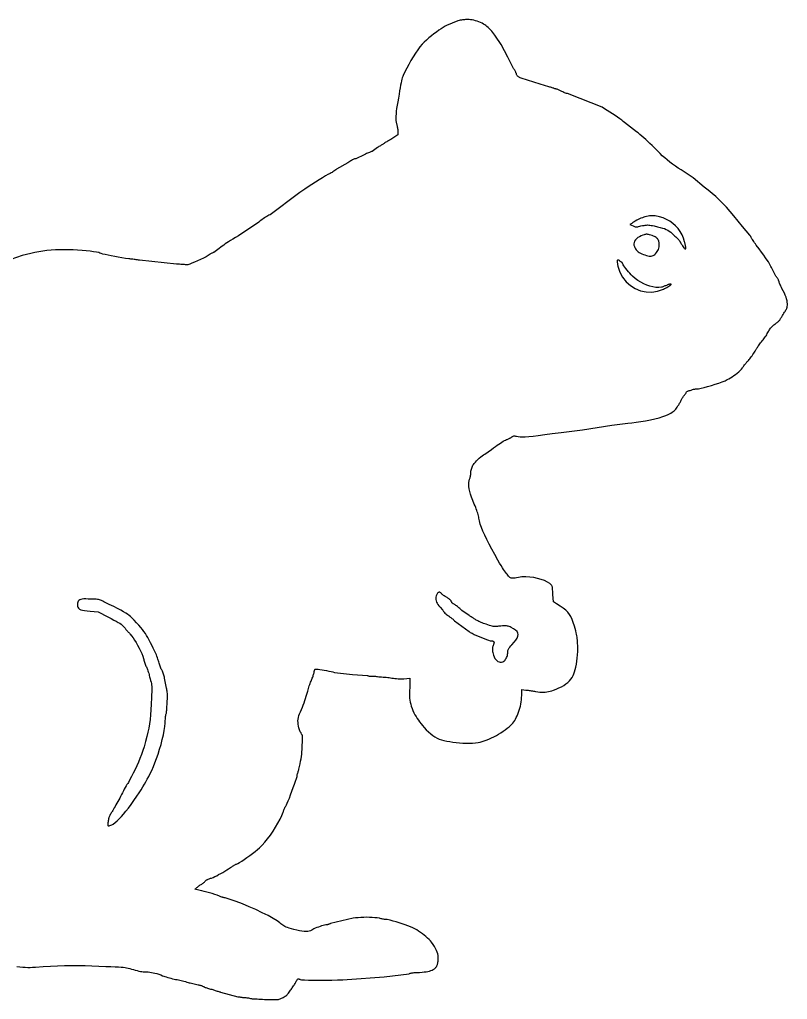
# Model space of a CAD drawing. Extents: x 0.25 to 7.24, y 0.43 to 4.89.
# Drawn here: x 3.745 to 7.244, y 0.426 to 4.889 of the extents above; entities that cross this region are included whole.
import ezdxf

# ---------------------------------------------------------------- set-up
doc = ezdxf.new("R2010")
doc.units = 0
doc.layers.get('0').update_dxf_attribs({"color": 5, "linetype": 'CONTINUOUS'})
doc.layers.add('1', color=1, linetype='CONTINUOUS')

msp = doc.modelspace()

# ---------------------------------------------------------------- linework, layer by layer
at = {"linetype": 'CONTINUOUS'}
msp.add_lwpolyline([(3.73135, 0.5761), (3.74611, 0.57465), (3.75901, 0.57357), (3.77064, 0.57285), (3.78163, 0.57249), (3.79258, 0.57249), (3.8041, 0.57285), (3.81682, 0.57357), (3.85135, 0.57601), (3.88483, 0.57792), (3.91744, 0.57933), (3.94938, 0.58025), (3.98086, 0.58071), (4.01206, 0.58071), (4.04319, 0.58028), (4.07445, 0.57944), (4.10603, 0.5782), (4.13814, 0.57658), (4.16104, 0.57575), (4.17972, 0.57504), (4.19484, 0.57436), (4.20704, 0.57365), (4.21697, 0.57282), (4.22527, 0.57182), (4.23261, 0.57056), (4.23962, 0.56898), (4.24695, 0.56701), (4.25526, 0.56456), (4.26343, 0.56196), (4.27164, 0.55957), (4.27974, 0.55743), (4.28759, 0.55558), (4.29504, 0.55405), (4.30196, 0.55289), (4.30819, 0.55212), (4.31359, 0.55178), (4.31801, 0.55192), (4.32132, 0.55255), (4.32561, 0.55237), (4.33115, 0.55183), (4.33773, 0.55093), (4.34515, 0.54967), (4.35323, 0.54805), (4.36175, 0.54607), (4.37053, 0.54372), (4.37936, 0.54102), (4.38805, 0.53796), (4.3964, 0.53453), (4.40133, 0.53265), (4.40701, 0.53064), (4.41332, 0.52856), (4.42008, 0.52646), (4.42718, 0.5244), (4.43445, 0.52243), (4.44176, 0.5206), (4.44896, 0.51897), (4.45591, 0.51759), (4.46246, 0.51652), (4.46812, 0.51545), (4.47419, 0.51409), (4.48054, 0.51252), (4.48706, 0.5108), (4.49362, 0.50901), (4.50008, 0.50722), (4.50633, 0.5055), (4.51224, 0.50393), (4.51768, 0.50257), (4.52252, 0.5015), (4.55856, 0.49249), (4.56134, 0.49232), (4.56425, 0.49184), (4.56723, 0.49111), (4.57023, 0.49019), (4.5732, 0.48911), (4.57607, 0.48795), (4.5788, 0.48675), (4.58133, 0.48557), (4.58361, 0.48447), (4.58559, 0.48348), (4.58773, 0.4825), (4.59051, 0.48137), (4.59383, 0.48013), (4.5976, 0.47882), (4.60173, 0.47748), (4.60613, 0.47613), (4.61071, 0.47482), (4.61538, 0.47359), (4.62005, 0.47246), (4.62462, 0.47147), (4.62839, 0.46976), (4.63241, 0.4682), (4.63657, 0.4668), (4.64077, 0.46551), (4.6449, 0.46434), (4.64884, 0.46326), (4.6525, 0.46224), (4.65576, 0.46129), (4.65852, 0.46036), (4.66066, 0.45946), (4.73874, 0.43844), (4.74071, 0.43835), (4.74299, 0.43813), (4.74552, 0.43779), (4.74825, 0.43738), (4.75113, 0.43694), (4.75409, 0.43649), (4.75709, 0.43608), (4.76007, 0.43575), (4.76298, 0.43552), (4.76577, 0.43544), (4.76872, 0.43535), (4.77213, 0.4351), (4.7759, 0.43471), (4.77994, 0.43419), (4.78416, 0.43356), (4.78847, 0.43284), (4.79278, 0.43205), (4.797, 0.43121), (4.80104, 0.43033), (4.8048, 0.42943), (4.80901, 0.42935), (4.81432, 0.42912), (4.82056, 0.42878), (4.82758, 0.42837), (4.83521, 0.42793), (4.84329, 0.42748), (4.85166, 0.42708), (4.86016, 0.42674), (4.86862, 0.42651), (4.87688, 0.42643), (4.92492, 0.42643), (4.94595, 0.43544), (4.95092, 0.43806), (4.95515, 0.4406), (4.95876, 0.44314), (4.9619, 0.44577), (4.96472, 0.44857), (4.96735, 0.45165), (4.96995, 0.45509), (4.97266, 0.45898), (4.97562, 0.46341), (4.97898, 0.46847), (4.98176, 0.47215), (4.98465, 0.47596), (4.98757, 0.47985), (4.99046, 0.48375), (4.99324, 0.48761), (4.99584, 0.49139), (4.99819, 0.49502), (5.00022, 0.49845), (5.00184, 0.50163), (5.003, 0.5045), (5.00554, 0.50938), (5.00778, 0.51325), (5.00981, 0.51618), (5.0117, 0.51825), (5.01351, 0.51952), (5.01533, 0.52007), (5.01721, 0.51998), (5.01924, 0.5193), (5.02149, 0.51813), (5.02402, 0.51652), (5.02991, 0.51571), (5.04303, 0.51508), (5.06194, 0.51462), (5.08524, 0.51435), (5.11149, 0.51426), (5.13927, 0.51435), (5.16716, 0.51462), (5.19373, 0.51508), (5.21756, 0.51571), (5.23724, 0.51652), (5.40541, 0.52853), (5.51952, 0.54354), (5.52176, 0.54444), (5.5248, 0.54532), (5.52857, 0.54617), (5.53297, 0.54695), (5.53791, 0.54767), (5.5433, 0.5483), (5.54905, 0.54882), (5.55508, 0.54921), (5.56128, 0.54946), (5.56757, 0.54955), (5.57867, 0.55046), (5.58861, 0.55145), (5.59751, 0.55258), (5.60548, 0.55392), (5.61261, 0.55556), (5.61903, 0.55755), (5.62483, 0.55998), (5.63013, 0.56291), (5.63503, 0.56641), (5.63964, 0.57057), (5.64208, 0.57311), (5.64406, 0.57542), (5.64564, 0.57762), (5.64689, 0.57984), (5.6479, 0.58221), (5.64872, 0.58484), (5.64944, 0.58787), (5.65011, 0.59142), (5.65083, 0.59562), (5.65165, 0.6006), (5.65227, 0.61001), (5.65228, 0.61859), (5.6516, 0.6266), (5.65016, 0.63428), (5.6479, 0.64189), (5.64473, 0.64968), (5.64059, 0.6579), (5.63541, 0.66681), (5.62911, 0.67665), (5.62162, 0.68769), (5.6166, 0.69334), (5.61064, 0.69941), (5.60389, 0.70577), (5.59649, 0.71229), (5.58859, 0.71884), (5.58032, 0.72531), (5.57184, 0.73156), (5.56329, 0.73747), (5.55481, 0.7429), (5.54655, 0.74775), (5.53685, 0.75233), (5.52593, 0.75702), (5.51401, 0.76175), (5.50129, 0.76644), (5.48799, 0.77102), (5.47433, 0.77542), (5.46053, 0.77957), (5.4468, 0.7834), (5.43336, 0.78683), (5.42042, 0.78979), (5.41755, 0.78988), (5.41437, 0.79013), (5.41093, 0.79052), (5.4073, 0.79104), (5.40353, 0.79167), (5.39966, 0.79238), (5.39576, 0.79317), (5.39188, 0.79402), (5.38807, 0.7949), (5.38438, 0.7958), (5.3747, 0.79742), (5.36382, 0.79868), (5.35201, 0.79958), (5.33951, 0.80012), (5.32658, 0.8003), (5.31347, 0.80012), (5.30043, 0.79958), (5.28771, 0.79868), (5.27557, 0.79742), (5.26426, 0.7958), (5.16216, 0.77177), (5.16028, 0.77087), (5.15827, 0.76999), (5.15619, 0.76915), (5.15409, 0.76836), (5.15203, 0.76764), (5.15005, 0.76702), (5.14823, 0.7665), (5.14659, 0.7661), (5.14522, 0.76585), (5.14414, 0.76577), (5.13986, 0.76542), (5.13441, 0.76444), (5.12806, 0.76293), (5.12108, 0.76096), (5.11374, 0.75863), (5.10631, 0.75604), (5.09905, 0.75326), (5.09225, 0.75039), (5.08617, 0.74752), (5.08108, 0.74474), (5.07629, 0.7415), (5.07087, 0.73898), (5.06473, 0.73718), (5.05778, 0.7361), (5.04992, 0.73574), (5.04108, 0.7361), (5.03116, 0.73718), (5.02006, 0.73898), (5.0077, 0.7415), (4.99399, 0.74474), (4.98315, 0.7481), (4.97389, 0.75104), (4.96599, 0.75369), (4.95926, 0.75618), (4.95345, 0.75863), (4.94837, 0.76118), (4.9438, 0.76394), (4.93951, 0.76704), (4.93529, 0.77061), (4.93093, 0.77477), (4.91852, 0.78405), (4.90011, 0.79529), (4.8769, 0.80794), (4.85011, 0.82143), (4.82095, 0.83521), (4.79061, 0.84872), (4.7603, 0.8614), (4.73124, 0.8727), (4.70463, 0.88205), (4.68168, 0.88889), (4.67988, 0.88897), (4.6781, 0.8892), (4.67636, 0.88954), (4.67467, 0.88995), (4.67305, 0.89039), (4.67152, 0.89083), (4.6701, 0.89124), (4.6688, 0.89158), (4.66765, 0.89181), (4.66667, 0.89189), (4.66235, 0.89411), (4.65521, 0.89703), (4.64583, 0.90046), (4.63481, 0.90419), (4.62275, 0.90803), (4.61023, 0.91178), (4.59786, 0.91525), (4.58623, 0.91822), (4.57594, 0.92051), (4.56757, 0.92192), (4.54354, 0.92793), (4.54458, 0.92894), (4.54581, 0.93012), (4.54748, 0.93168), (4.54955, 0.93356), (4.55198, 0.93571), (4.55473, 0.93808), (4.55777, 0.94061), (4.56106, 0.94325), (4.56456, 0.94595), (4.56816, 0.94783), (4.5717, 0.94986), (4.57513, 0.952), (4.5784, 0.95421), (4.58146, 0.95646), (4.58424, 0.9587), (4.5867, 0.96091), (4.58878, 0.96305), (4.59043, 0.96508), (4.59159, 0.96697), (4.59275, 0.96795), (4.5944, 0.96908), (4.59648, 0.97032), (4.59894, 0.97163), (4.60173, 0.97297), (4.60478, 0.97432), (4.60805, 0.97563), (4.61148, 0.97686), (4.61502, 0.97799), (4.61862, 0.97898), (4.62616, 0.98203), (4.63431, 0.98571), (4.64292, 0.98992), (4.65187, 0.99459), (4.66104, 0.99962), (4.67029, 1.00492), (4.67952, 1.01041), (4.68858, 1.01598), (4.69735, 1.02155), (4.70571, 1.02703), (4.70849, 1.02891), (4.7114, 1.03089), (4.71438, 1.03292), (4.71738, 1.03491), (4.72035, 1.03679), (4.72322, 1.03849), (4.72595, 1.03993), (4.72848, 1.04106), (4.73076, 1.04178), (4.73273, 1.04204), (4.73859, 1.04495), (4.74683, 1.04985), (4.75695, 1.05637), (4.76843, 1.06414), (4.78078, 1.07282), (4.79349, 1.08204), (4.80605, 1.09144), (4.81797, 1.10066), (4.82873, 1.10934), (4.83784, 1.11712), (4.84986, 1.12839), (4.86234, 1.14205), (4.875, 1.15763), (4.88757, 1.17463), (4.89977, 1.19257), (4.91135, 1.21095), (4.92203, 1.22931), (4.93153, 1.24714), (4.93959, 1.26395), (4.94595, 1.27928), (4.94693, 1.28215), (4.94808, 1.28531), (4.94938, 1.28868), (4.9508, 1.2922), (4.95233, 1.2958), (4.95395, 1.29939), (4.95564, 1.30291), (4.95738, 1.30628), (4.95916, 1.30944), (4.96096, 1.31231), (4.96433, 1.31966), (4.96884, 1.33035), (4.97418, 1.34361), (4.98004, 1.35863), (4.98611, 1.37462), (4.9921, 1.3908), (4.99768, 1.40636), (5.00257, 1.42052), (5.00645, 1.43247), (5.00901, 1.44144), (5.00918, 1.44431), (5.00966, 1.44747), (5.01039, 1.45085), (5.01132, 1.45437), (5.01239, 1.45796), (5.01355, 1.46155), (5.01475, 1.46507), (5.01593, 1.46844), (5.01704, 1.4716), (5.01802, 1.47447), (5.02063, 1.48756), (5.02304, 1.49987), (5.02523, 1.51153), (5.0272, 1.52267), (5.0289, 1.53341), (5.03034, 1.54388), (5.03149, 1.55421), (5.03234, 1.56452), (5.03286, 1.57493), (5.03303, 1.58559), (5.03383, 1.59619), (5.0344, 1.6048), (5.03468, 1.6118), (5.03462, 1.61754), (5.03416, 1.62237), (5.03325, 1.62667), (5.03183, 1.63078), (5.02986, 1.63508), (5.02728, 1.63991), (5.02402, 1.64565), (5.0207, 1.65448), (5.01795, 1.66302), (5.01581, 1.67129), (5.01432, 1.67938), (5.01351, 1.68731), (5.01343, 1.69516), (5.0141, 1.70297), (5.01557, 1.7108), (5.01786, 1.7187), (5.02102, 1.72673), (5.02544, 1.73672), (5.02967, 1.74683), (5.03372, 1.75702), (5.0376, 1.76723), (5.04129, 1.7774), (5.0448, 1.78748), (5.04814, 1.79742), (5.05129, 1.80716), (5.05426, 1.81665), (5.05706, 1.82583), (5.05813, 1.83066), (5.05951, 1.83606), (5.06114, 1.84185), (5.06297, 1.84788), (5.06494, 1.85398), (5.067, 1.85999), (5.0691, 1.86574), (5.07118, 1.87109), (5.07319, 1.87585), (5.07508, 1.87988), (5.07687, 1.88446), (5.07863, 1.88913), (5.08032, 1.8938), (5.0819, 1.89838), (5.08333, 1.90278), (5.08459, 1.90691), (5.08563, 1.91068), (5.08641, 1.91399), (5.08691, 1.91677), (5.08709, 1.91892), (5.0879, 1.92144), (5.08858, 1.92363), (5.08914, 1.92549), (5.08963, 1.92704), (5.09009, 1.9283), (5.09055, 1.9293), (5.09104, 1.93004), (5.0916, 1.93055), (5.09228, 1.93084), (5.09309, 1.93093), (5.09788, 1.93067), (5.10474, 1.92995), (5.11323, 1.92882), (5.12288, 1.92738), (5.13326, 1.92568), (5.1439, 1.9238), (5.15437, 1.92181), (5.1642, 1.91978), (5.17296, 1.9178), (5.18018, 1.91592), (5.26126, 1.90691), (5.33033, 1.9009), (5.33247, 1.90009), (5.33523, 1.89944), (5.33849, 1.89893), (5.34215, 1.89855), (5.3461, 1.89827), (5.35022, 1.89809), (5.35442, 1.89798), (5.35858, 1.89792), (5.3626, 1.8979), (5.36637, 1.8979), (5.37048, 1.89708), (5.37552, 1.89641), (5.38131, 1.89584), (5.3877, 1.89535), (5.39452, 1.89489), (5.40161, 1.89444), (5.40881, 1.89395), (5.41595, 1.89338), (5.42288, 1.89271), (5.42943, 1.89189), (5.43517, 1.89099), (5.44149, 1.89011), (5.44824, 1.88927), (5.45528, 1.88848), (5.46246, 1.88776), (5.46965, 1.88714), (5.47668, 1.88662), (5.48344, 1.88622), (5.48975, 1.88597), (5.4955, 1.88589), (5.52252, 1.88889), (5.52252, 1.84685), (5.52181, 1.83247), (5.52149, 1.81977), (5.5216, 1.80844), (5.52219, 1.79817), (5.52327, 1.78866), (5.5249, 1.7796), (5.5271, 1.77069), (5.52992, 1.76161), (5.53339, 1.75206), (5.53754, 1.74174), (5.54206, 1.73217), (5.54667, 1.72317), (5.55146, 1.71461), (5.55652, 1.70633), (5.56194, 1.6982), (5.56781, 1.69007), (5.57422, 1.68179), (5.58126, 1.67323), (5.58902, 1.66423), (5.5976, 1.65465), (5.60873, 1.64455), (5.61893, 1.63577), (5.62852, 1.62822), (5.63781, 1.62179), (5.64715, 1.61637), (5.65684, 1.61184), (5.66722, 1.60811), (5.67861, 1.60507), (5.69133, 1.6026), (5.70571, 1.6006), (5.71971, 1.59817), (5.73449, 1.59625), (5.74973, 1.59484), (5.76514, 1.59392), (5.78041, 1.59347), (5.79522, 1.59347), (5.80928, 1.59389), (5.82227, 1.59474), (5.83389, 1.59598), (5.84384, 1.5976), (5.85782, 1.6022), (5.87099, 1.60699), (5.88344, 1.612), (5.89526, 1.61725), (5.90653, 1.62275), (5.91736, 1.62852), (5.92782, 1.63457), (5.93802, 1.64094), (5.94803, 1.64762), (5.95796, 1.65465), (5.96717, 1.66153), (5.97511, 1.66784), (5.98193, 1.67376), (5.9878, 1.67945), (5.99287, 1.68506), (5.99731, 1.69076), (6.00128, 1.69672), (6.00495, 1.70309), (6.00847, 1.71003), (6.01201, 1.71772), (6.01552, 1.726), (6.01881, 1.73461), (6.02185, 1.7435), (6.0246, 1.75265), (6.02703, 1.76201), (6.02909, 1.77156), (6.03076, 1.78124), (6.032, 1.79104), (6.03277, 1.80091), (6.03303, 1.81081), (6.03303, 1.83784), (6.05105, 1.83483), (6.0541, 1.83475), (6.05775, 1.8345), (6.06192, 1.83411), (6.06647, 1.83359), (6.07132, 1.83296), (6.07635, 1.83224), (6.08145, 1.83145), (6.08651, 1.83061), (6.09143, 1.82973), (6.0961, 1.82883), (6.10574, 1.82729), (6.11491, 1.82628), (6.12364, 1.82577), (6.13199, 1.82575), (6.14001, 1.8262), (6.14777, 1.8271), (6.15531, 1.82843), (6.16269, 1.83017), (6.16996, 1.83232), (6.17718, 1.83483), (6.19032, 1.8396), (6.20269, 1.84488), (6.21423, 1.85062), (6.22489, 1.85679), (6.23461, 1.86336), (6.24334, 1.87029), (6.25102, 1.87755), (6.25761, 1.88509), (6.26304, 1.89289), (6.26727, 1.9009), (6.27077, 1.90881), (6.27407, 1.91805), (6.2771, 1.92852), (6.27986, 1.94011), (6.28228, 1.9527), (6.28435, 1.9662), (6.28602, 1.98049), (6.28726, 1.99546), (6.28802, 2.01101), (6.28829, 2.02703), (6.2882, 2.03789), (6.28793, 2.04726), (6.28748, 2.05543), (6.28685, 2.06273), (6.28604, 2.06944), (6.28505, 2.07589), (6.28387, 2.08238), (6.28252, 2.0892), (6.28099, 2.09668), (6.27928, 2.10511), (6.27335, 2.12574), (6.26792, 2.14299), (6.26255, 2.15743), (6.25684, 2.16963), (6.25038, 2.18018), (6.24274, 2.18965), (6.23352, 2.19861), (6.22229, 2.20764), (6.20866, 2.21732), (6.19219, 2.22823), (6.17718, 2.23724), (6.17417, 2.27027), (6.17417, 2.27858), (6.17413, 2.2856), (6.17401, 2.29146), (6.17379, 2.29631), (6.17342, 2.3003), (6.17288, 2.30357), (6.17211, 2.30626), (6.1711, 2.30852), (6.1698, 2.31049), (6.16817, 2.31231), (6.16096, 2.32013), (6.15053, 2.3273), (6.13744, 2.33372), (6.12223, 2.33927), (6.10548, 2.34384), (6.08774, 2.34734), (6.06956, 2.34965), (6.05151, 2.35065), (6.03414, 2.35026), (6.01802, 2.34835), (6.00978, 2.34673), (6.00295, 2.34551), (5.99732, 2.34473), (5.99265, 2.34441), (5.98874, 2.34459), (5.98537, 2.34532), (5.98232, 2.34662), (5.97939, 2.34854), (5.97634, 2.35111), (5.97297, 2.35435), (5.96944, 2.35872), (5.96596, 2.363), (5.96241, 2.36746), (5.95865, 2.37237), (5.95458, 2.378), (5.95005, 2.38462), (5.94495, 2.39251), (5.93915, 2.40192), (5.93251, 2.41314), (5.92492, 2.42643), (5.91024, 2.45256), (5.89684, 2.47697), (5.88474, 2.49972), (5.87395, 2.52089), (5.86449, 2.54054), (5.85638, 2.55875), (5.84965, 2.57559), (5.8443, 2.59114), (5.84036, 2.60545), (5.83784, 2.61862), (5.83684, 2.62338), (5.83565, 2.62864), (5.83424, 2.63432), (5.8326, 2.64038), (5.83071, 2.64677), (5.82854, 2.65343), (5.82609, 2.6603), (5.82333, 2.66734), (5.82024, 2.67448), (5.81682, 2.68168), (5.81015, 2.69809), (5.80454, 2.71315), (5.79998, 2.72695), (5.79644, 2.73958), (5.79392, 2.75113), (5.79238, 2.76168), (5.79182, 2.77134), (5.79222, 2.78018), (5.79355, 2.7883), (5.7958, 2.7958), (5.79669, 2.79867), (5.79757, 2.80185), (5.79842, 2.80528), (5.79921, 2.80891), (5.79992, 2.81269), (5.80055, 2.81655), (5.80107, 2.82045), (5.80147, 2.82434), (5.80171, 2.82815), (5.8018, 2.83183), (5.81081, 2.85886), (5.8133, 2.86296), (5.81701, 2.86792), (5.82173, 2.87348), (5.82724, 2.87942), (5.83333, 2.88551), (5.83978, 2.89151), (5.84638, 2.89718), (5.8529, 2.90229), (5.85914, 2.90662), (5.86486, 2.90991), (5.8949, 2.93093), (5.90445, 2.93787), (5.91332, 2.94426), (5.92154, 2.95012), (5.92915, 2.95544), (5.93619, 2.96021), (5.94268, 2.96444), (5.94867, 2.96814), (5.95419, 2.97129), (5.95927, 2.9739), (5.96396, 2.97598), (5.96674, 2.97696), (5.96963, 2.97809), (5.97256, 2.97933), (5.97545, 2.98064), (5.97823, 2.98198), (5.98083, 2.98333), (5.98318, 2.98464), (5.9852, 2.98587), (5.98683, 2.987), (5.98799, 2.98799), (5.99052, 2.98961), (5.99277, 2.99089), (5.9948, 2.99185), (5.99668, 2.9925), (5.9985, 2.99287), (6.00031, 2.99296), (6.0022, 2.9928), (6.00423, 2.99241), (6.00647, 2.9918), (6.00901, 2.99099), (6.01659, 2.98947), (6.02535, 2.98854), (6.0359, 2.98826), (6.04889, 2.98868), (6.06494, 2.98986), (6.08468, 2.99186), (6.10875, 2.99471), (6.13778, 2.99849), (6.17239, 3.00323), (6.21321, 3.00901), (6.30931, 3.02102), (6.44444, 3.04204), (6.51652, 3.05105), (6.53478, 3.05247), (6.55488, 3.05482), (6.57614, 3.05797), (6.59786, 3.06177), (6.61937, 3.06607), (6.63998, 3.07073), (6.659, 3.0756), (6.67575, 3.08055), (6.68954, 3.08543), (6.6997, 3.09009), (6.70656, 3.09362), (6.71274, 3.09703), (6.71832, 3.10041), (6.72334, 3.10383), (6.72785, 3.10736), (6.73192, 3.11106), (6.73558, 3.11502), (6.73891, 3.1193), (6.74194, 3.12398), (6.74474, 3.12913), (6.74663, 3.13192), (6.74864, 3.13487), (6.75072, 3.13797), (6.75282, 3.14119), (6.75488, 3.14452), (6.75685, 3.14794), (6.75868, 3.15143), (6.76031, 3.15498), (6.76169, 3.15856), (6.76276, 3.16216), (6.76465, 3.16494), (6.76665, 3.16783), (6.76874, 3.17076), (6.77083, 3.17365), (6.7729, 3.17643), (6.77487, 3.17903), (6.7767, 3.18138), (6.77833, 3.1834), (6.77971, 3.18503), (6.78078, 3.18619), (6.78178, 3.18871), (6.78299, 3.19092), (6.78446, 3.19283), (6.78621, 3.1945), (6.78829, 3.19595), (6.79073, 3.19721), (6.79356, 3.19834), (6.79683, 3.19935), (6.80056, 3.20029), (6.8048, 3.2012), (6.8084, 3.20283), (6.81194, 3.20413), (6.81537, 3.20515), (6.81864, 3.20591), (6.8217, 3.20646), (6.82448, 3.20682), (6.82694, 3.20705), (6.82902, 3.20716), (6.83067, 3.2072), (6.83183, 3.20721), (6.83935, 3.20798), (6.85052, 3.21014), (6.86451, 3.21345), (6.88046, 3.21768), (6.89752, 3.2226), (6.91486, 3.22796), (6.93162, 3.23355), (6.94695, 3.23911), (6.96002, 3.24442), (6.96997, 3.24925), (6.97734, 3.25311), (6.98494, 3.25747), (6.99265, 3.26225), (7.00034, 3.26741), (7.00788, 3.2729), (7.01516, 3.27865), (7.02204, 3.28463), (7.0284, 3.29076), (7.03411, 3.29701), (7.03904, 3.3033), (7.04101, 3.30617), (7.04327, 3.30931), (7.04574, 3.31263), (7.04836, 3.31604), (7.05105, 3.31944), (7.05374, 3.32276), (7.05636, 3.3259), (7.05884, 3.32877), (7.06109, 3.33128), (7.06306, 3.33333), (7.06651, 3.33687), (7.06972, 3.3404), (7.07282, 3.34406), (7.07594, 3.34804), (7.0792, 3.35248), (7.08274, 3.35755), (7.08667, 3.36341), (7.09112, 3.37023), (7.09623, 3.37817), (7.1021, 3.38739), (7.10326, 3.38953), (7.10491, 3.39231), (7.10699, 3.39563), (7.10945, 3.3994), (7.11224, 3.40353), (7.11529, 3.40793), (7.11856, 3.41251), (7.12199, 3.41718), (7.12553, 3.42185), (7.12913, 3.42643), (7.13273, 3.43028), (7.13629, 3.43457), (7.13978, 3.43918), (7.14316, 3.44401), (7.1464, 3.44895), (7.14945, 3.45389), (7.15229, 3.45871), (7.15488, 3.46333), (7.15718, 3.46762), (7.15916, 3.47147), (7.16178, 3.47572), (7.16428, 3.4795), (7.1667, 3.48288), (7.16911, 3.48593), (7.17155, 3.48874), (7.17408, 3.49136), (7.17675, 3.49388), (7.17963, 3.49636), (7.18275, 3.49888), (7.18619, 3.5015), (7.18897, 3.50339), (7.19186, 3.50542), (7.19478, 3.50756), (7.19767, 3.50977), (7.20045, 3.51201), (7.20305, 3.51426), (7.2054, 3.51647), (7.20742, 3.51861), (7.20905, 3.52064), (7.21021, 3.52252), (7.21128, 3.5245), (7.21266, 3.5268), (7.21429, 3.52939), (7.21612, 3.53223), (7.21809, 3.53529), (7.22016, 3.53852), (7.22226, 3.5419), (7.22434, 3.54539), (7.22635, 3.54895), (7.22823, 3.55255), (7.23084, 3.55615), (7.23325, 3.55971), (7.23544, 3.5632), (7.23741, 3.56658), (7.23911, 3.56982), (7.24055, 3.57288), (7.2417, 3.57572), (7.24255, 3.57831), (7.24307, 3.58061), (7.24324, 3.58258), (7.24387, 3.58826), (7.24392, 3.59447), (7.24335, 3.60123), (7.24214, 3.60853), (7.24024, 3.61637), (7.23762, 3.62474), (7.23425, 3.63366), (7.23008, 3.64312), (7.22508, 3.65312), (7.21922, 3.66366), (7.21661, 3.66905), (7.2142, 3.67433), (7.212, 3.67939), (7.21004, 3.68413), (7.20833, 3.68844), (7.20689, 3.6922), (7.20574, 3.69532), (7.2049, 3.69768), (7.20438, 3.69918), (7.2042, 3.6997), (7.20403, 3.70078), (7.20351, 3.7022), (7.20266, 3.70394), (7.20151, 3.70599), (7.20008, 3.70833), (7.19837, 3.71094), (7.19641, 3.7138), (7.19421, 3.7169), (7.1918, 3.72021), (7.18919, 3.72372), (7.17117, 3.75976), (7.16899, 3.76465), (7.16601, 3.77038), (7.16212, 3.77708), (7.15724, 3.78489), (7.15128, 3.79392), (7.14414, 3.8043), (7.13575, 3.81616), (7.12601, 3.82962), (7.11482, 3.84481), (7.1021, 3.86186), (7.09778, 3.86725), (7.09384, 3.87253), (7.09029, 3.87759), (7.08716, 3.88233), (7.08446, 3.88664), (7.08221, 3.8904), (7.08043, 3.89352), (7.07914, 3.89588), (7.07835, 3.89738), (7.07808, 3.8979), (7.07799, 3.8988), (7.07774, 3.8997), (7.07735, 3.9006), (7.07683, 3.9015), (7.0762, 3.9024), (7.07548, 3.9033), (7.07469, 3.9042), (7.07385, 3.90511), (7.07297, 3.90601), (7.07207, 3.90691), (7.03904, 3.94595), (7.01908, 3.97159), (7.00046, 3.99467), (6.98288, 4.01551), (6.96605, 4.03445), (6.9497, 4.0518), (6.93353, 4.06789), (6.91724, 4.08305), (6.90056, 4.09759), (6.8832, 4.11184), (6.86486, 4.12613), (6.81381, 4.16817), (6.75976, 4.2042), (6.74635, 4.21257), (6.73319, 4.22138), (6.72035, 4.23056), (6.70792, 4.24), (6.69595, 4.24962), (6.68452, 4.25934), (6.6737, 4.26905), (6.66357, 4.27868), (6.65419, 4.28812), (6.64565, 4.2973), (6.63647, 4.30638), (6.62705, 4.31553), (6.61748, 4.32465), (6.60788, 4.33362), (6.59835, 4.34234), (6.589, 4.3507), (6.57993, 4.35859), (6.57127, 4.36591), (6.56311, 4.37254), (6.55556, 4.37838), (6.5015, 4.42042), (6.49597, 4.42471), (6.48858, 4.4302), (6.47964, 4.43666), (6.46945, 4.44387), (6.45833, 4.45158), (6.44658, 4.45956), (6.43451, 4.46757), (6.42241, 4.47539), (6.41061, 4.48277), (6.3994, 4.48949), (6.24925, 4.54955), (6.24548, 4.55054), (6.24144, 4.55169), (6.23722, 4.55298), (6.23291, 4.5544), (6.2286, 4.55593), (6.22438, 4.55755), (6.22035, 4.55924), (6.21658, 4.56099), (6.21317, 4.56277), (6.21021, 4.56456), (6.2067, 4.56628), (6.20339, 4.56781), (6.20029, 4.56916), (6.19743, 4.57033), (6.19482, 4.57132), (6.19248, 4.57213), (6.19043, 4.57276), (6.18868, 4.57321), (6.18726, 4.57348), (6.18619, 4.57357), (6.18502, 4.57374), (6.18335, 4.57422), (6.18121, 4.57495), (6.17864, 4.57588), (6.17568, 4.57695), (6.17235, 4.57811), (6.1687, 4.57931), (6.16476, 4.58049), (6.16056, 4.5816), (6.15616, 4.58258), (6.11712, 4.59459), (6.03003, 4.62162), (6.0266, 4.62335), (6.02352, 4.62496), (6.02076, 4.62654), (6.01831, 4.62816), (6.01614, 4.62988), (6.01425, 4.63178), (6.0126, 4.63394), (6.0112, 4.63642), (6.01, 4.6393), (6.00901, 4.64264), (6.00802, 4.64462), (6.00687, 4.64689), (6.00558, 4.64943), (6.00416, 4.65216), (6.00263, 4.65503), (6.00101, 4.65799), (5.99932, 4.66099), (5.99757, 4.66398), (5.99579, 4.66689), (5.99399, 4.66967), (5.96997, 4.71772), (5.93994, 4.77477), (5.91291, 4.81381), (5.90978, 4.81865), (5.9059, 4.82402), (5.9014, 4.82976), (5.89643, 4.83568), (5.89114, 4.84159), (5.88567, 4.84733), (5.88016, 4.8527), (5.87476, 4.85754), (5.86962, 4.86165), (5.86486, 4.86486), (5.85904, 4.86846), (5.85247, 4.87198), (5.84532, 4.87535), (5.83777, 4.87851), (5.82996, 4.88138), (5.82205, 4.88389), (5.81423, 4.88597), (5.80663, 4.88754), (5.79943, 4.88854), (5.79279, 4.88889), (5.78682, 4.88888), (5.78143, 4.88884), (5.77647, 4.88873), (5.7718, 4.8885), (5.76727, 4.88814), (5.76274, 4.88759), (5.75807, 4.88683), (5.75311, 4.88581), (5.74771, 4.88451), (5.74174, 4.88288), (5.69069, 4.86186), (5.68362, 4.85838), (5.67517, 4.85348), (5.66561, 4.84735), (5.65518, 4.84019), (5.64414, 4.83221), (5.63274, 4.82359), (5.62124, 4.81454), (5.60987, 4.80526), (5.59891, 4.79594), (5.58859, 4.78679), (5.57925, 4.77666), (5.56937, 4.76452), (5.55913, 4.75068), (5.54871, 4.73547), (5.53829, 4.71922), (5.52805, 4.70225), (5.51817, 4.68488), (5.50883, 4.66744), (5.50021, 4.65025), (5.49249, 4.63363), (5.49069, 4.62948), (5.48886, 4.62417), (5.48701, 4.61763), (5.48509, 4.6098), (5.48311, 4.6006), (5.48103, 4.58996), (5.47885, 4.5778), (5.47654, 4.56406), (5.47409, 4.54866), (5.47147, 4.53153), (5.46814, 4.51431), (5.46535, 4.49859), (5.46309, 4.48429), (5.46138, 4.47128), (5.46021, 4.45946), (5.45958, 4.44872), (5.45949, 4.43895), (5.45994, 4.43005), (5.46093, 4.42191), (5.46246, 4.41441), (5.46336, 4.41146), (5.46424, 4.40807), (5.46508, 4.40436), (5.46587, 4.40043), (5.46659, 4.3964), (5.46722, 4.39236), (5.46774, 4.38843), (5.46813, 4.38472), (5.46838, 4.38133), (5.46847, 4.37838), (5.46847, 4.36336), (5.44144, 4.34535), (5.43614, 4.34265), (5.43106, 4.33999), (5.42628, 4.3374), (5.42184, 4.33492), (5.41779, 4.33258), (5.4142, 4.33043), (5.41111, 4.32849), (5.40858, 4.3268), (5.40666, 4.3254), (5.40541, 4.32432), (5.40343, 4.32325), (5.40113, 4.32187), (5.39854, 4.32024), (5.3957, 4.31841), (5.39264, 4.31644), (5.38941, 4.31438), (5.38602, 4.31228), (5.38253, 4.3102), (5.37897, 4.30819), (5.37538, 4.30631), (5.35135, 4.28829), (5.3501, 4.28811), (5.34818, 4.28759), (5.34565, 4.28675), (5.34256, 4.2856), (5.33896, 4.28416), (5.33492, 4.28245), (5.33048, 4.28049), (5.32569, 4.27829), (5.32062, 4.27588), (5.31532, 4.27327), (5.27628, 4.25526), (5.27421, 4.25499), (5.27166, 4.25425), (5.26868, 4.25307), (5.26532, 4.25151), (5.26164, 4.24962), (5.25768, 4.24747), (5.25351, 4.2451), (5.24918, 4.24257), (5.24474, 4.23993), (5.24024, 4.23724), (5.18919, 4.20721), (5.18542, 4.20443), (5.18138, 4.20154), (5.17716, 4.19861), (5.17285, 4.19572), (5.16854, 4.19294), (5.16432, 4.19034), (5.16029, 4.18799), (5.15652, 4.18597), (5.15311, 4.18434), (5.15015, 4.18318), (5.13874, 4.17669), (5.12485, 4.16836), (5.10923, 4.1587), (5.09264, 4.1482), (5.07583, 4.13739), (5.05956, 4.12675), (5.04458, 4.1168), (5.03166, 4.10804), (5.02156, 4.10097), (5.01502, 4.0961), (4.88589, 4), (4.88121, 3.99794), (4.87625, 3.99541), (4.87108, 3.99249), (4.86575, 3.98924), (4.86036, 3.98574), (4.85497, 3.98205), (4.84965, 3.97826), (4.84447, 3.97444), (4.83951, 3.97065), (4.83484, 3.96697), (4.74174, 3.9039), (4.72828, 3.89623), (4.71654, 3.88932), (4.70628, 3.88307), (4.69725, 3.87733), (4.68919, 3.872), (4.68185, 3.86693), (4.67498, 3.86201), (4.66832, 3.85711), (4.66163, 3.85209), (4.65465, 3.84685), (4.63063, 3.82883), (4.62962, 3.82847), (4.62844, 3.82802), (4.62688, 3.82739), (4.625, 3.82658), (4.62285, 3.82559), (4.62048, 3.82441), (4.61795, 3.82306), (4.61531, 3.82153), (4.61261, 3.81982), (4.6048, 3.81483), (4.59447, 3.80906), (4.58234, 3.80282), (4.56913, 3.79642), (4.55556, 3.79017), (4.54234, 3.78436), (4.53021, 3.77931), (4.51988, 3.77533), (4.51207, 3.77271), (4.50751, 3.77177), (4.50608, 3.77186), (4.50366, 3.77208), (4.50035, 3.77242), (4.49622, 3.77283), (4.49137, 3.77327), (4.48589, 3.77372), (4.47986, 3.77413), (4.47339, 3.77446), (4.46656, 3.77469), (4.45946, 3.77477), (4.29129, 3.79279), (4.28662, 3.79369), (4.28168, 3.79457), (4.27656, 3.79541), (4.27135, 3.7962), (4.26614, 3.79692), (4.26102, 3.79755), (4.25608, 3.79807), (4.25141, 3.79846), (4.2471, 3.79871), (4.24324, 3.7988), (4.22746, 3.80085), (4.21105, 3.80334), (4.19446, 3.80615), (4.17814, 3.80918), (4.16254, 3.81231), (4.14811, 3.81545), (4.1353, 3.81847), (4.12456, 3.82129), (4.11635, 3.82377), (4.11111, 3.82583), (4.10528, 3.82771), (4.09542, 3.82969), (4.08222, 3.83172), (4.06633, 3.83371), (4.04842, 3.83559), (4.02917, 3.83729), (4.00922, 3.83873), (3.98926, 3.83986), (3.96995, 3.84058), (3.95195, 3.84084), (3.92938, 3.84057), (3.9083, 3.83976), (3.88841, 3.83841), (3.86941, 3.83652), (3.85098, 3.83408), (3.83282, 3.83111), (3.81462, 3.8276), (3.79608, 3.82354), (3.7769, 3.81895), (3.75676, 3.81381), (3.65165, 3.77778)], dxfattribs=at)
at = {"layer": '1', "linetype": 'CONTINUOUS'}
for points in [[(6.65435, 3.99261), (6.64802, 3.99387), (6.64166, 3.99477), (6.63524, 3.99532), (6.62875, 3.9955), (6.62217, 3.99532), (6.61549, 3.99477), (6.60867, 3.99387), (6.60171, 3.99261), (6.59459, 3.99099), (6.58894, 3.98901), (6.58287, 3.98671), (6.57651, 3.98413), (6.56999, 3.98129), (6.56344, 3.97823), (6.55697, 3.97499), (6.55072, 3.97161), (6.54482, 3.96812), (6.53938, 3.96456), (6.53453, 3.96096), (6.52553, 3.95495), (6.54054, 3.94895), (6.5439, 3.94733), (6.54688, 3.94607), (6.54965, 3.94517), (6.55236, 3.94462), (6.55518, 3.94444), (6.55827, 3.94462), (6.56179, 3.94517), (6.56591, 3.94607), (6.57078, 3.94733), (6.57658, 3.94895), (6.5841, 3.95057), (6.59061, 3.95183), (6.59636, 3.95273), (6.60161, 3.95327), (6.60661, 3.95345), (6.6116, 3.95327), (6.61685, 3.95273), (6.62261, 3.95183), (6.62912, 3.95057), (6.63664, 3.94895), (6.65156, 3.94558), (6.66417, 3.94256), (6.67483, 3.93968), (6.68392, 3.93674), (6.69182, 3.93356), (6.69891, 3.92992), (6.70556, 3.92564), (6.71217, 3.9205), (6.7191, 3.91433), (6.72673, 3.90691), (6.73113, 3.90323), (6.7353, 3.89948), (6.73919, 3.89577), (6.74273, 3.8922), (6.74587, 3.88889), (6.74856, 3.88593), (6.75075, 3.88345), (6.75238, 3.88154), (6.7534, 3.88031), (6.75375, 3.87988), (6.75393, 3.8788), (6.75443, 3.87741), (6.75521, 3.87572), (6.75625, 3.87378), (6.75751, 3.87162), (6.75894, 3.86929), (6.76052, 3.8668), (6.76221, 3.86422), (6.76397, 3.86156), (6.76577, 3.85886), (6.7691, 3.85399), (6.77194, 3.85014), (6.77431, 3.84726), (6.77624, 3.84531), (6.77778, 3.84422), (6.77895, 3.84394), (6.77981, 3.84442), (6.78037, 3.8456), (6.78068, 3.84743), (6.78078, 3.84985), (6.78069, 3.85182), (6.78044, 3.8541), (6.78005, 3.85663), (6.77953, 3.85936), (6.7789, 3.86224), (6.77819, 3.8652), (6.7774, 3.8682), (6.77655, 3.87118), (6.77567, 3.87409), (6.77477, 3.87688), (6.7702, 3.89353), (6.76377, 3.90921), (6.75561, 3.92385), (6.74585, 3.93737), (6.73461, 3.9497), (6.72202, 3.96077), (6.7082, 3.9705), (6.69329, 3.97883), (6.6774, 3.98569), (6.66066, 3.99099)], [(6.61599, 3.90853), (6.61153, 3.90979), (6.60797, 3.91069), (6.60505, 3.91123), (6.60248, 3.91141), (6.6, 3.91123), (6.59734, 3.91069), (6.59423, 3.90979), (6.59041, 3.90853), (6.58559, 3.90691), (6.57695, 3.90386), (6.56913, 3.90016), (6.56221, 3.89588), (6.55628, 3.8911), (6.55143, 3.88589), (6.54775, 3.88031), (6.54533, 3.87445), (6.54426, 3.86837), (6.54464, 3.86215), (6.54655, 3.85586), (6.5487, 3.85055), (6.55154, 3.84545), (6.55503, 3.84061), (6.55913, 3.83606), (6.56381, 3.83183), (6.56903, 3.82796), (6.57476, 3.82449), (6.58095, 3.82145), (6.58757, 3.81888), (6.59459, 3.81682), (6.60145, 3.81447), (6.60766, 3.81283), (6.6133, 3.81187), (6.61843, 3.81158), (6.62312, 3.81194), (6.62746, 3.81292), (6.63151, 3.81453), (6.63534, 3.81672), (6.63903, 3.81949), (6.64264, 3.82282), (6.64687, 3.82742), (6.65055, 3.83222), (6.65364, 3.83723), (6.65614, 3.84247), (6.65803, 3.84797), (6.65929, 3.85374), (6.6599, 3.8598), (6.65984, 3.86616), (6.6591, 3.87285), (6.65766, 3.87988), (6.65576, 3.88412), (6.65362, 3.88788), (6.6512, 3.8912), (6.64843, 3.89415), (6.64527, 3.89677), (6.64166, 3.89912), (6.63754, 3.90126), (6.63286, 3.90323), (6.62758, 3.9051), (6.62162, 3.90691)], [(6.48087, 3.78922), (6.47846, 3.79114), (6.47627, 3.79254), (6.47431, 3.79347), (6.4726, 3.79392), (6.47116, 3.79392), (6.47001, 3.79349), (6.46917, 3.79265), (6.46865, 3.79141), (6.46847, 3.78979), (6.46847, 3.78863), (6.46849, 3.787), (6.46855, 3.78498), (6.46866, 3.78263), (6.46884, 3.78003), (6.46912, 3.77725), (6.4695, 3.77436), (6.47001, 3.77144), (6.47066, 3.76855), (6.47147, 3.76577), (6.48003, 3.73915), (6.49273, 3.71534), (6.50904, 3.69463), (6.52841, 3.67731), (6.5503, 3.66366), (6.57417, 3.65398), (6.59949, 3.64855), (6.62571, 3.64766), (6.65228, 3.6516), (6.67868, 3.66066), (6.68342, 3.66344), (6.68848, 3.66633), (6.69365, 3.66926), (6.69871, 3.67214), (6.70345, 3.67492), (6.70765, 3.67753), (6.71109, 3.67987), (6.71356, 3.6819), (6.71484, 3.68353), (6.71471, 3.68468), (6.71454, 3.68468), (6.71402, 3.68466), (6.71317, 3.6846), (6.71202, 3.68449), (6.71059, 3.68431), (6.70888, 3.68404), (6.70692, 3.68365), (6.70472, 3.68315), (6.70231, 3.6825), (6.6997, 3.68168), (6.69764, 3.6807), (6.69514, 3.67957), (6.69227, 3.67833), (6.68913, 3.67702), (6.68581, 3.67568), (6.6824, 3.67433), (6.67899, 3.67302), (6.67568, 3.67178), (6.67254, 3.67065), (6.66967, 3.66967), (6.65754, 3.66867), (6.64468, 3.66921), (6.63129, 3.67124), (6.61754, 3.67467), (6.6036, 3.67943), (6.58967, 3.68545), (6.57592, 3.69267), (6.56252, 3.701), (6.54967, 3.71037), (6.53754, 3.72072), (6.5319, 3.72662), (6.52593, 3.73329), (6.51986, 3.74042), (6.5139, 3.74772), (6.50826, 3.75488), (6.50316, 3.76159), (6.49882, 3.76753), (6.49545, 3.77242), (6.49327, 3.77594), (6.49249, 3.77778), (6.4924, 3.77868), (6.49213, 3.77958), (6.49168, 3.78048), (6.49105, 3.78138), (6.49024, 3.78228), (6.48925, 3.78318), (6.48808, 3.78408), (6.48673, 3.78499), (6.4852, 3.78589), (6.48348, 3.78679)], [(5.66405, 2.27862), (5.6616, 2.28026), (5.65929, 2.28122), (5.6571, 2.28151), (5.65503, 2.28116), (5.65305, 2.28017), (5.65113, 2.27857), (5.64927, 2.27637), (5.64745, 2.2736), (5.64565, 2.27027), (5.64339, 2.26413), (5.64202, 2.25828), (5.64151, 2.25265), (5.64185, 2.24716), (5.64302, 2.24174), (5.645, 2.23632), (5.64777, 2.23083), (5.65132, 2.2252), (5.65562, 2.21935), (5.66066, 2.21321), (5.67267, 2.2012), (5.67319, 2.19906), (5.67464, 2.19635), (5.67689, 2.1932), (5.67978, 2.18977), (5.68318, 2.18619), (5.68694, 2.18261), (5.69092, 2.17917), (5.69497, 2.17602), (5.69894, 2.17331), (5.7027, 2.17117), (5.70467, 2.16937), (5.70693, 2.16754), (5.70941, 2.16568), (5.71202, 2.16377), (5.71471, 2.16179), (5.71741, 2.15971), (5.72002, 2.15753), (5.7225, 2.15522), (5.72476, 2.15277), (5.72673, 2.15015), (5.79279, 2.1021), (5.79856, 2.09817), (5.80653, 2.09369), (5.8162, 2.08886), (5.82705, 2.08384), (5.83859, 2.07883), (5.85031, 2.07399), (5.8617, 2.06952), (5.87226, 2.06559), (5.8815, 2.06237), (5.88889, 2.06006), (5.89158, 2.05997), (5.89422, 2.05972), (5.89675, 2.05933), (5.89912, 2.05881), (5.90128, 2.05818), (5.90316, 2.05747), (5.90472, 2.05668), (5.9059, 2.05583), (5.90665, 2.05495), (5.90691, 2.05405), (5.90688, 2.05338), (5.90683, 2.05259), (5.90671, 2.05156), (5.90653, 2.0503), (5.90626, 2.04886), (5.90588, 2.04729), (5.90537, 2.0456), (5.90472, 2.04384), (5.9039, 2.04204), (5.90228, 2.03835), (5.90102, 2.03445), (5.90012, 2.03034), (5.89958, 2.02599), (5.8994, 2.0214), (5.89958, 2.01653), (5.90012, 2.01137), (5.90102, 2.00591), (5.90228, 2.00012), (5.9039, 1.99399), (5.90695, 1.98635), (5.91063, 1.97965), (5.91485, 1.97397), (5.91952, 1.96935), (5.92455, 1.96584), (5.92985, 1.96351), (5.93533, 1.9624), (5.9409, 1.96257), (5.94647, 1.96408), (5.95195, 1.96697), (5.95465, 1.96912), (5.95729, 1.97192), (5.95982, 1.97529), (5.96219, 1.97917), (5.96434, 1.98348), (5.96622, 1.98816), (5.96778, 1.99312), (5.96896, 1.99829), (5.96971, 2.00362), (5.96997, 2.00901), (5.96999, 2.01156), (5.97011, 2.01389), (5.97046, 2.01614), (5.97112, 2.01847), (5.97222, 2.02102), (5.97386, 2.02393), (5.97615, 2.02734), (5.9792, 2.0314), (5.98311, 2.03625), (5.98799, 2.04204), (5.99853, 2.05315), (6.0067, 2.06314), (6.0125, 2.07215), (6.0159, 2.08034), (6.01689, 2.08784), (6.01545, 2.0948), (6.01155, 2.10136), (6.00519, 2.10768), (5.99634, 2.11388), (5.98498, 2.12012), (5.97998, 2.12256), (5.97559, 2.12449), (5.97153, 2.12596), (5.9675, 2.12699), (5.96321, 2.12763), (5.95839, 2.1279), (5.95274, 2.12786), (5.94597, 2.12752), (5.9378, 2.12693), (5.92793, 2.12613), (5.92203, 2.12532), (5.9168, 2.12476), (5.91201, 2.12448), (5.90741, 2.12454), (5.90278, 2.125), (5.89787, 2.12591), (5.89247, 2.12732), (5.88632, 2.1293), (5.8792, 2.13188), (5.87087, 2.13514), (5.86466, 2.13702), (5.85867, 2.13905), (5.85292, 2.14119), (5.84747, 2.1434), (5.84234, 2.14565), (5.83757, 2.14789), (5.8332, 2.1501), (5.82926, 2.15224), (5.82579, 2.15427), (5.82282, 2.15616), (5.81995, 2.15804), (5.81682, 2.16005), (5.8135, 2.16213), (5.81009, 2.16423), (5.80668, 2.16629), (5.80336, 2.16826), (5.80023, 2.17009), (5.79736, 2.17172), (5.79485, 2.1731), (5.79279, 2.17417), (5.75976, 2.1982), (5.75689, 2.20098), (5.75373, 2.20389), (5.75035, 2.20687), (5.74683, 2.20987), (5.74324, 2.21284), (5.73965, 2.21571), (5.73613, 2.21844), (5.73276, 2.22097), (5.7296, 2.22325), (5.72673, 2.22523), (5.72485, 2.22621), (5.72286, 2.22736), (5.72083, 2.22866), (5.71885, 2.23008), (5.71697, 2.23161), (5.71527, 2.23323), (5.71382, 2.23492), (5.7127, 2.23666), (5.71197, 2.23844), (5.71171, 2.24024), (5.71137, 2.24131), (5.71039, 2.24269), (5.70887, 2.24432), (5.70691, 2.24615), (5.70458, 2.24812), (5.70198, 2.25019), (5.6992, 2.25229), (5.69634, 2.25437), (5.69347, 2.25638), (5.69069, 2.25826), (5.6871, 2.26014), (5.68358, 2.26215), (5.6802, 2.26423), (5.67704, 2.26633), (5.67417, 2.26839), (5.67166, 2.27037), (5.66959, 2.2722), (5.66801, 2.27383), (5.66702, 2.2752), (5.66667, 2.27628)], [(4.12331, 2.24049), (4.11827, 2.2431), (4.1137, 2.24513), (4.10929, 2.24665), (4.10473, 2.24775), (4.09972, 2.24848), (4.09396, 2.24892), (4.08713, 2.24915), (4.07894, 2.24924), (4.06907, 2.24925), (4.05652, 2.24996), (4.04581, 2.25026), (4.0368, 2.25009), (4.02933, 2.24939), (4.02327, 2.24812), (4.01847, 2.24622), (4.01479, 2.24364), (4.01208, 2.24031), (4.0102, 2.2362), (4.00901, 2.23123), (4.0085, 2.22374), (4.00889, 2.21739), (4.01036, 2.2121), (4.01309, 2.20774), (4.01727, 2.2042), (4.02306, 2.20139), (4.03066, 2.1992), (4.04024, 2.1975), (4.05198, 2.1962), (4.06607, 2.1952), (4.1021, 2.19219), (4.14715, 2.16817), (4.16206, 2.16066), (4.17458, 2.15421), (4.18501, 2.14863), (4.19366, 2.14371), (4.20083, 2.13926), (4.20682, 2.13509), (4.21196, 2.13098), (4.21653, 2.12675), (4.22085, 2.1222), (4.22523, 2.11712), (4.2272, 2.11433), (4.22945, 2.11142), (4.23193, 2.10844), (4.23455, 2.10544), (4.23724, 2.10248), (4.23993, 2.0996), (4.24255, 2.09687), (4.24502, 2.09434), (4.24728, 2.09206), (4.24925, 2.09009), (4.25507, 2.08276), (4.26155, 2.07363), (4.26847, 2.06306), (4.27558, 2.05141), (4.28266, 2.03904), (4.28947, 2.02631), (4.29577, 2.01357), (4.30133, 2.0012), (4.30592, 1.98955), (4.30931, 1.97898), (4.3103, 1.97521), (4.31145, 1.97115), (4.31274, 1.96687), (4.31416, 1.96245), (4.31569, 1.95796), (4.31731, 1.95347), (4.319, 1.94905), (4.32074, 1.94477), (4.32253, 1.94071), (4.32432, 1.93694), (4.32612, 1.93299), (4.3279, 1.92846), (4.32965, 1.92345), (4.33134, 1.9181), (4.33296, 1.91254), (4.33449, 1.90688), (4.33591, 1.90126), (4.3372, 1.89581), (4.33835, 1.89064), (4.33934, 1.88589), (4.34178, 1.87826), (4.34371, 1.87138), (4.34518, 1.86489), (4.34621, 1.85845), (4.34685, 1.85173), (4.34712, 1.84437), (4.34707, 1.83605), (4.34674, 1.8264), (4.34615, 1.8151), (4.34535, 1.8018), (4.34434, 1.77158), (4.34306, 1.74523), (4.34143, 1.72194), (4.33934, 1.7009), (4.33671, 1.68131), (4.33345, 1.66234), (4.32947, 1.6432), (4.32468, 1.62306), (4.31899, 1.60113), (4.31231, 1.57658), (4.30656, 1.55931), (4.3002, 1.54184), (4.29334, 1.52433), (4.28608, 1.50696), (4.27853, 1.48986), (4.2708, 1.47323), (4.263, 1.4572), (4.25523, 1.44195), (4.24761, 1.42763), (4.24024, 1.41441), (4.23728, 1.41021), (4.23387, 1.4049), (4.2301, 1.39866), (4.22607, 1.39164), (4.22185, 1.38401), (4.21754, 1.37593), (4.21323, 1.36756), (4.20901, 1.35906), (4.20497, 1.3506), (4.2012, 1.34234), (4.19671, 1.33498), (4.19226, 1.32742), (4.18793, 1.31983), (4.18376, 1.31236), (4.1798, 1.30518), (4.17612, 1.29845), (4.17276, 1.29233), (4.16978, 1.28699), (4.16723, 1.28259), (4.16516, 1.27928), (4.16256, 1.2756), (4.16014, 1.27183), (4.15795, 1.26806), (4.15599, 1.26438), (4.15428, 1.26089), (4.15284, 1.25766), (4.15169, 1.25479), (4.15085, 1.25237), (4.15033, 1.2505), (4.15015, 1.24925), (4.15007, 1.24736), (4.14984, 1.24533), (4.1495, 1.2432), (4.14909, 1.24098), (4.14865, 1.23874), (4.1482, 1.23649), (4.1478, 1.23428), (4.14746, 1.23214), (4.14723, 1.23011), (4.14715, 1.22823), (4.14652, 1.22417), (4.14647, 1.221), (4.14704, 1.21869), (4.14825, 1.21723), (4.15015, 1.21659), (4.15277, 1.21677), (4.15614, 1.21774), (4.16031, 1.21948), (4.16531, 1.22198), (4.17117, 1.22523), (4.1802, 1.232), (4.18933, 1.23978), (4.19868, 1.24868), (4.20836, 1.25881), (4.21847, 1.27027), (4.22912, 1.28317), (4.24041, 1.29762), (4.25247, 1.31373), (4.26539, 1.3316), (4.27928, 1.35135), (4.28941, 1.36738), (4.29833, 1.38155), (4.30628, 1.39435), (4.31349, 1.40627), (4.3202, 1.41779), (4.32663, 1.42941), (4.33303, 1.44159), (4.33963, 1.45485), (4.34666, 1.46965), (4.35435, 1.48649), (4.36162, 1.50387), (4.36891, 1.52324), (4.37606, 1.54405), (4.38289, 1.56577), (4.38926, 1.58784), (4.395, 1.60973), (4.39995, 1.6309), (4.40394, 1.65081), (4.40681, 1.66892), (4.40841, 1.68468), (4.4085, 1.69098), (4.40874, 1.69718), (4.40914, 1.7032), (4.40966, 1.70895), (4.41029, 1.71434), (4.411, 1.71928), (4.41179, 1.72368), (4.41264, 1.72745), (4.41352, 1.7305), (4.41441, 1.73273), (4.4145, 1.73587), (4.41473, 1.7398), (4.41506, 1.74441), (4.41547, 1.7496), (4.41592, 1.75526), (4.41636, 1.76127), (4.41677, 1.76754), (4.41711, 1.77396), (4.41733, 1.78041), (4.41742, 1.78679), (4.41814, 1.79455), (4.41855, 1.80166), (4.41866, 1.80819), (4.41852, 1.81422), (4.41817, 1.81982), (4.41763, 1.82506), (4.41695, 1.83001), (4.41617, 1.83474), (4.41531, 1.83933), (4.41441, 1.84384), (4.40541, 1.88889), (4.40442, 1.89347), (4.40327, 1.89816), (4.40197, 1.90289), (4.40055, 1.90758), (4.39902, 1.91216), (4.39741, 1.91656), (4.39571, 1.92071), (4.39397, 1.92454), (4.39219, 1.92797), (4.39039, 1.93093), (4.38859, 1.93479), (4.38681, 1.93908), (4.38507, 1.94369), (4.38338, 1.94852), (4.38176, 1.95345), (4.38023, 1.95839), (4.37881, 1.96322), (4.37751, 1.96783), (4.37636, 1.97212), (4.37538, 1.97598), (4.37282, 1.9828), (4.37043, 1.98909), (4.368, 1.99525), (4.36533, 2.00163), (4.36224, 2.00863), (4.35851, 2.01662), (4.35395, 2.02599), (4.34837, 2.03709), (4.34156, 2.05033), (4.33333, 2.06607), (4.32863, 2.075), (4.32348, 2.08387), (4.31779, 2.09277), (4.31147, 2.10181), (4.30443, 2.11111), (4.29658, 2.12077), (4.28782, 2.13089), (4.27808, 2.1416), (4.26725, 2.15299), (4.25526, 2.16517), (4.2497, 2.17043), (4.24358, 2.17554), (4.23653, 2.18073), (4.22816, 2.18621), (4.21809, 2.19219), (4.20596, 2.19889), (4.19137, 2.20653), (4.17396, 2.21533), (4.15334, 2.22549), (4.12913, 2.23724)]]:
    msp.add_lwpolyline(points, close=True, dxfattribs=at)

doc.saveas('drawing.dxf')
